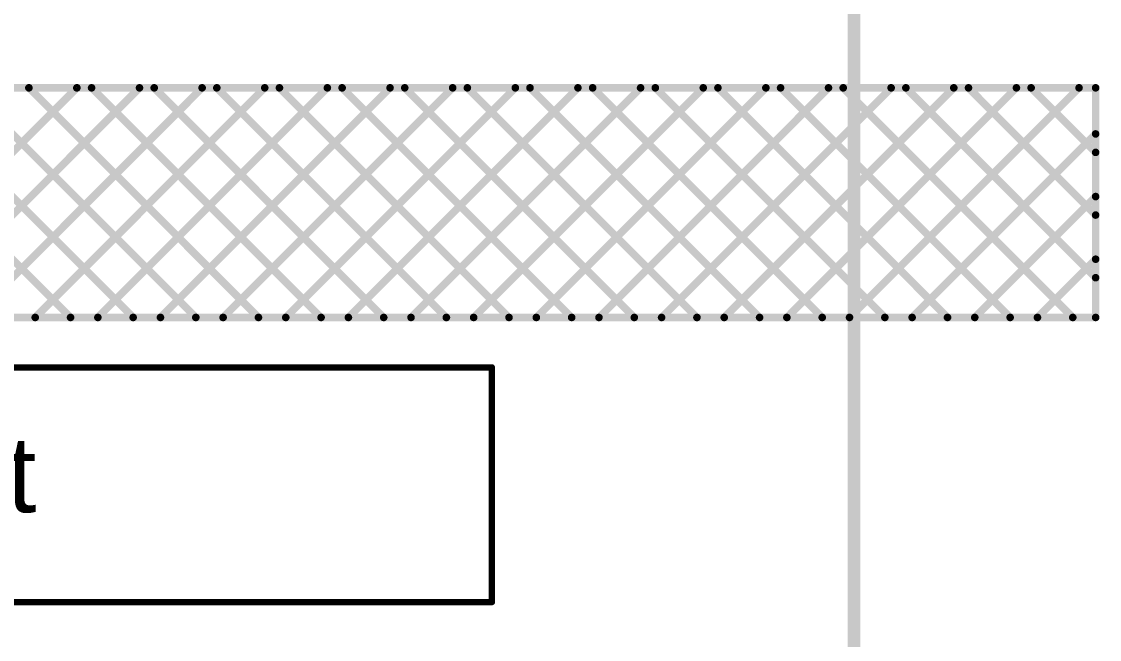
# Model space of a CAD drawing. Header units: inches. Extents: x -38 to 276, y -7 to 269.
# Drawn here: x 96.04 to 117.68, y 93.26 to 105.66 of the extents above; entities that cross this region are included whole.
import ezdxf

# ---------------------------------------------------------------- set-up
doc = ezdxf.new("R2010")
doc.units = ezdxf.units.IN
for name, color, linetype in [('Board Outline', 216, 'Continuous'), ('Bottom Overlay', 54, 'Continuous'), ('Top Overlay', 2, 'Continuous')]:
    doc.layers.add(name, color=color, linetype=linetype)
doc.styles.add('Arial', font='', dxfattribs={"height": 0.2})
doc.styles.get('Arial').set_extended_font_data('Arial')

# ---------------------------------------------------------------- blocks, each defined once
blk = doc.blocks.new('760895741_16')
at = {"layer": 'Top Overlay', "const_width": 0.254}
blk.add_lwpolyline([(23.419, 22.123), (-23.419, 22.123)], dxfattribs=at)
at = {"layer": 'Top Overlay', "style": 'Arial'}
blk.add_text('Board Cutout', height=1.524, rotation=90, dxfattribs=at).set_placement((-2.997, -6.833))

msp = doc.modelspace()

# ---------------------------------------------------------------- linework, layer by layer
at = {"layer": 'Board Outline', "const_width": 0.127}
for points in [[(75.774, 98.724), (105.484, 98.724)], [(105.484, 94.014), (105.484, 98.724)], [(75.774, 94.014), (105.484, 94.014)]]:
    msp.add_lwpolyline(points, dxfattribs=at)
at = {"layer": 'Board Outline', "const_width": 0.0635}
for points in [[(105.453, 98.724, 1), (105.516, 98.724, 1)], [(105.453, 98.724, 1), (105.516, 98.724, 1)], [(105.453, 94.014, 1), (105.516, 94.014, 1)], [(105.453, 94.014, 1), (105.516, 94.014, 1)]]:
    msp.add_lwpolyline(points, format="xyb", close=True, dxfattribs=at)
at = {"layer": 'Bottom Overlay', "const_width": 0.152}
for points in [[(57.15, 104.334), (117.602, 104.334)], [(92.42, 104.334), (97.027, 99.726)], [(92.546, 99.726), (97.153, 104.334)], [(93.677, 104.334), (98.284, 99.726)], [(93.803, 99.726), (98.411, 104.334)], [(94.934, 104.334), (99.542, 99.726)], [(95.061, 99.726), (99.668, 104.334)], [(96.191, 104.334), (100.799, 99.726)], [(96.318, 99.726), (100.925, 104.334)], [(97.449, 104.334), (102.056, 99.726)], [(97.575, 99.726), (102.182, 104.334)], [(98.706, 104.334), (103.313, 99.726)], [(98.832, 99.726), (103.44, 104.334)], [(99.963, 104.334), (104.571, 99.726)], [(100.089, 99.726), (104.697, 104.334)], [(101.22, 104.334), (105.828, 99.726)], [(101.347, 99.726), (105.954, 104.334)], [(102.478, 104.334), (107.085, 99.726)], [(102.604, 99.726), (107.211, 104.334)], [(103.735, 104.334), (108.342, 99.726)], [(103.861, 99.726), (108.469, 104.334)], [(104.992, 104.334), (109.599, 99.726)], [(105.118, 99.726), (109.726, 104.334)], [(106.249, 104.334), (110.857, 99.726)], [(106.376, 99.726), (110.983, 104.334)], [(107.507, 104.334), (112.114, 99.726)], [(107.633, 99.726), (112.24, 104.334)], [(108.764, 104.334), (113.371, 99.726)], [(108.89, 99.726), (113.498, 104.334)], [(110.021, 104.334), (114.628, 99.726)], [(110.147, 99.726), (114.755, 104.334)], [(111.278, 104.334), (115.886, 99.726)], [(111.405, 99.726), (116.012, 104.334)], [(112.535, 104.334), (117.143, 99.726)], [(112.662, 99.726), (117.269, 104.334)], [(113.793, 104.334), (117.602, 100.524)], [(115.05, 104.334), (117.602, 101.781)], [(116.307, 104.334), (117.602, 103.039)], [(117.602, 99.726), (117.602, 104.334)], [(113.919, 99.726), (117.602, 103.409)], [(115.176, 99.726), (117.602, 102.152)], [(116.434, 99.726), (117.602, 100.895)], [(54.198, 99.726), (117.602, 99.726)]]:
    msp.add_lwpolyline(points, dxfattribs=at)
at = {"layer": 'Bottom Overlay', "const_width": 0.0762}
for points in [[(96.153, 104.334, 1), (96.23, 104.334, 1)], [(97.115, 104.334, 1), (97.192, 104.334, 1)], [(97.411, 104.334, 1), (97.487, 104.334, 1)], [(98.373, 104.334, 1), (98.449, 104.334, 1)], [(98.668, 104.334, 1), (98.744, 104.334, 1)], [(99.63, 104.334, 1), (99.706, 104.334, 1)], [(99.925, 104.334, 1), (100.001, 104.334, 1)], [(100.887, 104.334, 1), (100.963, 104.334, 1)], [(101.182, 104.334, 1), (101.258, 104.334, 1)], [(102.144, 104.334, 1), (102.22, 104.334, 1)], [(102.439, 104.334, 1), (102.516, 104.334, 1)], [(103.402, 104.334, 1), (103.478, 104.334, 1)], [(103.697, 104.334, 1), (103.773, 104.334, 1)], [(104.659, 104.334, 1), (104.735, 104.334, 1)], [(104.954, 104.334, 1), (105.03, 104.334, 1)], [(105.916, 104.334, 1), (105.992, 104.334, 1)], [(106.211, 104.334, 1), (106.287, 104.334, 1)], [(107.173, 104.334, 1), (107.249, 104.334, 1)], [(107.468, 104.334, 1), (107.545, 104.334, 1)], [(108.43, 104.334, 1), (108.507, 104.334, 1)], [(108.726, 104.334, 1), (108.802, 104.334, 1)], [(109.688, 104.334, 1), (109.764, 104.334, 1)], [(109.983, 104.334, 1), (110.059, 104.334, 1)], [(110.945, 104.334, 1), (111.021, 104.334, 1)], [(111.24, 104.334, 1), (111.316, 104.334, 1)], [(112.202, 104.334, 1), (112.278, 104.334, 1)], [(112.497, 104.334, 1), (112.574, 104.334, 1)], [(113.459, 104.334, 1), (113.536, 104.334, 1)], [(113.755, 104.334, 1), (113.831, 104.334, 1)], [(114.717, 104.334, 1), (114.793, 104.334, 1)], [(115.012, 104.334, 1), (115.088, 104.334, 1)], [(115.974, 104.334, 1), (116.05, 104.334, 1)], [(116.269, 104.334, 1), (116.345, 104.334, 1)], [(117.231, 104.334, 1), (117.307, 104.334, 1)], [(117.564, 104.334, 1), (117.64, 104.334, 1)], [(117.564, 104.334, 1), (117.64, 104.334, 1)], [(117.564, 103.409, 1), (117.64, 103.409, 1)], [(117.564, 103.039, 1), (117.64, 103.039, 1)], [(117.564, 102.152, 1), (117.64, 102.152, 1)], [(117.564, 101.781, 1), (117.64, 101.781, 1)], [(117.564, 100.895, 1), (117.64, 100.895, 1)], [(117.564, 100.524, 1), (117.64, 100.524, 1)], [(96.28, 99.726, 1), (96.356, 99.726, 1)], [(96.989, 99.726, 1), (97.065, 99.726, 1)], [(97.537, 99.726, 1), (97.613, 99.726, 1)], [(98.246, 99.726, 1), (98.322, 99.726, 1)], [(98.794, 99.726, 1), (98.87, 99.726, 1)], [(99.503, 99.726, 1), (99.58, 99.726, 1)], [(100.051, 99.726, 1), (100.128, 99.726, 1)], [(100.761, 99.726, 1), (100.837, 99.726, 1)], [(101.309, 99.726, 1), (101.385, 99.726, 1)], [(102.018, 99.726, 1), (102.094, 99.726, 1)], [(102.566, 99.726, 1), (102.642, 99.726, 1)], [(103.275, 99.726, 1), (103.351, 99.726, 1)], [(103.823, 99.726, 1), (103.899, 99.726, 1)], [(104.532, 99.726, 1), (104.609, 99.726, 1)], [(105.08, 99.726, 1), (105.156, 99.726, 1)], [(105.79, 99.726, 1), (105.866, 99.726, 1)], [(106.338, 99.726, 1), (106.414, 99.726, 1)], [(107.047, 99.726, 1), (107.123, 99.726, 1)], [(107.595, 99.726, 1), (107.671, 99.726, 1)], [(108.304, 99.726, 1), (108.38, 99.726, 1)], [(108.852, 99.726, 1), (108.928, 99.726, 1)], [(109.561, 99.726, 1), (109.638, 99.726, 1)], [(110.109, 99.726, 1), (110.185, 99.726, 1)], [(110.819, 99.726, 1), (110.895, 99.726, 1)], [(111.366, 99.726, 1), (111.443, 99.726, 1)], [(112.076, 99.726, 1), (112.152, 99.726, 1)], [(112.624, 99.726, 1), (112.7, 99.726, 1)], [(113.333, 99.726, 1), (113.409, 99.726, 1)], [(113.881, 99.726, 1), (113.957, 99.726, 1)], [(114.59, 99.726, 1), (114.667, 99.726, 1)], [(115.138, 99.726, 1), (115.214, 99.726, 1)], [(115.848, 99.726, 1), (115.924, 99.726, 1)], [(116.395, 99.726, 1), (116.472, 99.726, 1)], [(117.105, 99.726, 1), (117.181, 99.726, 1)], [(117.564, 99.726, 1), (117.64, 99.726, 1)], [(117.564, 99.726, 1), (117.64, 99.726, 1)]]:
    msp.add_lwpolyline(points, format="xyb", close=True, dxfattribs=at)
at = {"layer": 'Top Overlay', "const_width": 0.152}
for points in [[(57.15, 104.334), (117.602, 104.334)], [(57.15, 104.334), (117.602, 104.334)], [(92.42, 104.334), (97.027, 99.726)], [(92.546, 99.726), (97.153, 104.334)], [(93.677, 104.334), (98.284, 99.726)], [(93.803, 99.726), (98.411, 104.334)], [(94.934, 104.334), (99.542, 99.726)], [(95.061, 99.726), (99.668, 104.334)], [(96.191, 104.334), (100.799, 99.726)], [(96.318, 99.726), (100.925, 104.334)], [(97.449, 104.334), (102.056, 99.726)], [(97.575, 99.726), (102.182, 104.334)], [(98.706, 104.334), (103.313, 99.726)], [(98.832, 99.726), (103.44, 104.334)], [(99.963, 104.334), (104.571, 99.726)], [(100.089, 99.726), (104.697, 104.334)], [(101.22, 104.334), (105.828, 99.726)], [(101.347, 99.726), (105.954, 104.334)], [(102.478, 104.334), (107.085, 99.726)], [(102.604, 99.726), (107.211, 104.334)], [(103.735, 104.334), (108.342, 99.726)], [(103.861, 99.726), (108.469, 104.334)], [(104.992, 104.334), (109.599, 99.726)], [(105.118, 99.726), (109.726, 104.334)], [(106.249, 104.334), (110.857, 99.726)], [(106.376, 99.726), (110.983, 104.334)], [(107.507, 104.334), (112.114, 99.726)], [(107.633, 99.726), (112.24, 104.334)], [(108.764, 104.334), (113.371, 99.726)], [(108.89, 99.726), (113.498, 104.334)], [(110.021, 104.334), (114.628, 99.726)], [(110.147, 99.726), (114.755, 104.334)], [(111.278, 104.334), (115.886, 99.726)], [(111.405, 99.726), (116.012, 104.334)], [(112.535, 104.334), (117.143, 99.726)], [(112.662, 99.726), (117.269, 104.334)], [(113.793, 104.334), (117.602, 100.524)], [(115.05, 104.334), (117.602, 101.781)], [(116.307, 104.334), (117.602, 103.039)], [(117.602, 99.726), (117.602, 104.334)], [(113.919, 99.726), (117.602, 103.409)], [(115.176, 99.726), (117.602, 102.152)], [(116.434, 99.726), (117.602, 100.895)], [(54.198, 99.726), (117.602, 99.726)], [(54.198, 99.726), (117.602, 99.726)]]:
    msp.add_lwpolyline(points, dxfattribs=at)
at = {"layer": 'Top Overlay', "const_width": 0.0762}
for points in [[(96.153, 104.334, 1), (96.23, 104.334, 1)], [(97.115, 104.334, 1), (97.192, 104.334, 1)], [(97.411, 104.334, 1), (97.487, 104.334, 1)], [(98.373, 104.334, 1), (98.449, 104.334, 1)], [(98.668, 104.334, 1), (98.744, 104.334, 1)], [(99.63, 104.334, 1), (99.706, 104.334, 1)], [(99.925, 104.334, 1), (100.001, 104.334, 1)], [(100.887, 104.334, 1), (100.963, 104.334, 1)], [(101.182, 104.334, 1), (101.258, 104.334, 1)], [(102.144, 104.334, 1), (102.22, 104.334, 1)], [(102.439, 104.334, 1), (102.516, 104.334, 1)], [(103.402, 104.334, 1), (103.478, 104.334, 1)], [(103.697, 104.334, 1), (103.773, 104.334, 1)], [(104.659, 104.334, 1), (104.735, 104.334, 1)], [(104.954, 104.334, 1), (105.03, 104.334, 1)], [(105.916, 104.334, 1), (105.992, 104.334, 1)], [(106.211, 104.334, 1), (106.287, 104.334, 1)], [(107.173, 104.334, 1), (107.249, 104.334, 1)], [(107.468, 104.334, 1), (107.545, 104.334, 1)], [(108.43, 104.334, 1), (108.507, 104.334, 1)], [(108.726, 104.334, 1), (108.802, 104.334, 1)], [(109.688, 104.334, 1), (109.764, 104.334, 1)], [(109.983, 104.334, 1), (110.059, 104.334, 1)], [(110.945, 104.334, 1), (111.021, 104.334, 1)], [(111.24, 104.334, 1), (111.316, 104.334, 1)], [(112.202, 104.334, 1), (112.278, 104.334, 1)], [(112.497, 104.334, 1), (112.574, 104.334, 1)], [(113.459, 104.334, 1), (113.536, 104.334, 1)], [(113.755, 104.334, 1), (113.831, 104.334, 1)], [(114.717, 104.334, 1), (114.793, 104.334, 1)], [(115.012, 104.334, 1), (115.088, 104.334, 1)], [(115.974, 104.334, 1), (116.05, 104.334, 1)], [(116.269, 104.334, 1), (116.345, 104.334, 1)], [(117.231, 104.334, 1), (117.307, 104.334, 1)], [(117.564, 104.334, 1), (117.64, 104.334, 1)], [(117.564, 104.334, 1), (117.64, 104.334, 1)], [(117.564, 104.334, 1), (117.64, 104.334, 1)], [(117.564, 103.409, 1), (117.64, 103.409, 1)], [(117.564, 103.039, 1), (117.64, 103.039, 1)], [(117.564, 102.152, 1), (117.64, 102.152, 1)], [(117.564, 101.781, 1), (117.64, 101.781, 1)], [(117.564, 100.895, 1), (117.64, 100.895, 1)], [(117.564, 100.524, 1), (117.64, 100.524, 1)], [(96.28, 99.726, 1), (96.356, 99.726, 1)], [(96.989, 99.726, 1), (97.065, 99.726, 1)], [(97.537, 99.726, 1), (97.613, 99.726, 1)], [(98.246, 99.726, 1), (98.322, 99.726, 1)], [(98.794, 99.726, 1), (98.87, 99.726, 1)], [(99.503, 99.726, 1), (99.58, 99.726, 1)], [(100.051, 99.726, 1), (100.128, 99.726, 1)], [(100.761, 99.726, 1), (100.837, 99.726, 1)], [(101.309, 99.726, 1), (101.385, 99.726, 1)], [(102.018, 99.726, 1), (102.094, 99.726, 1)], [(102.566, 99.726, 1), (102.642, 99.726, 1)], [(103.275, 99.726, 1), (103.351, 99.726, 1)], [(103.823, 99.726, 1), (103.899, 99.726, 1)], [(104.532, 99.726, 1), (104.609, 99.726, 1)], [(105.08, 99.726, 1), (105.156, 99.726, 1)], [(105.79, 99.726, 1), (105.866, 99.726, 1)], [(106.338, 99.726, 1), (106.414, 99.726, 1)], [(107.047, 99.726, 1), (107.123, 99.726, 1)], [(107.595, 99.726, 1), (107.671, 99.726, 1)], [(108.304, 99.726, 1), (108.38, 99.726, 1)], [(108.852, 99.726, 1), (108.928, 99.726, 1)], [(109.561, 99.726, 1), (109.638, 99.726, 1)], [(110.109, 99.726, 1), (110.185, 99.726, 1)], [(110.819, 99.726, 1), (110.895, 99.726, 1)], [(111.366, 99.726, 1), (111.443, 99.726, 1)], [(112.076, 99.726, 1), (112.152, 99.726, 1)], [(112.624, 99.726, 1), (112.7, 99.726, 1)], [(113.333, 99.726, 1), (113.409, 99.726, 1)], [(113.881, 99.726, 1), (113.957, 99.726, 1)], [(114.59, 99.726, 1), (114.667, 99.726, 1)], [(115.138, 99.726, 1), (115.214, 99.726, 1)], [(115.848, 99.726, 1), (115.924, 99.726, 1)], [(116.395, 99.726, 1), (116.472, 99.726, 1)], [(117.105, 99.726, 1), (117.181, 99.726, 1)], [(117.564, 99.726, 1), (117.64, 99.726, 1)], [(117.564, 99.726, 1), (117.64, 99.726, 1)], [(117.564, 99.726, 1), (117.64, 99.726, 1)]]:
    msp.add_lwpolyline(points, format="xyb", close=True, dxfattribs=at)

# ---------------------------------------------------------------- block references
at = {"rotation": 270}
msp.add_blockref('760895741_16', (90.629, 92.819), dxfattribs=at)

doc.saveas('drawing.dxf')
